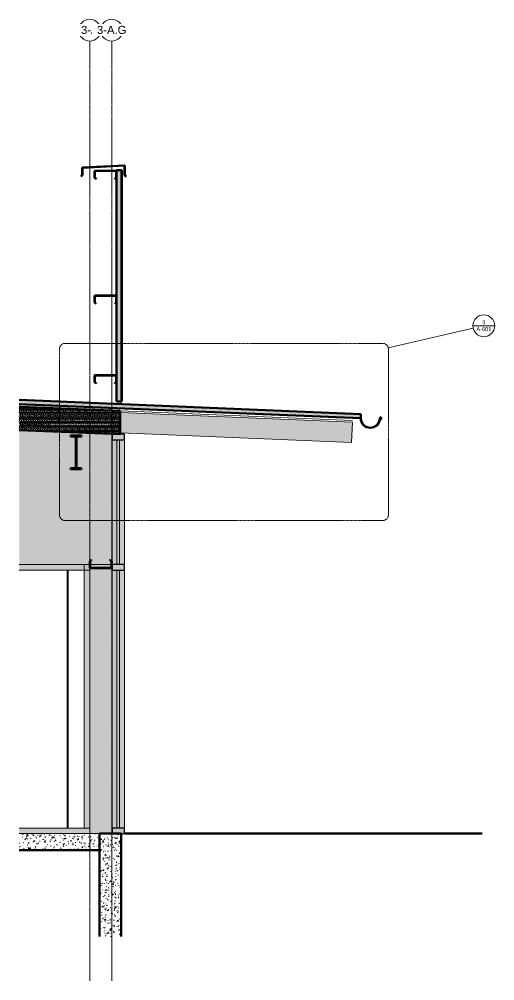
# Model space of a CAD drawing. Header units: inches. Extents: x 22735 to 23393, y -54 to 309.
# Drawn here: x 23001.1 to 23174.4, y -53.6 to 296.8 of the extents above; entities that cross this region are included whole.
import ezdxf

# ---------------------------------------------------------------- set-up
doc = ezdxf.new("R2010")
doc.units = ezdxf.units.IN
doc.header["$MEASUREMENT"] = 0
doc.linetypes.add('Dash Dot 3_16_', pattern=[0.3125, 0.1875, -0.0625, 0, -0.0625])
doc.linetypes.add('Grid Line 1_2_', pattern=[0.875, 0.5, -0.125, 0.125, -0.125])
for name, color, linetype, lineweight in [('A-ANNO-SYMB', 150, 'Continuous', 9), ('A-CLNG', 13, 'Continuous', 18), ('A-CLNG-PATT', 13, 'Continuous', 18), ('A-GLAZ-CURT', 52, 'Continuous', 9), ('A-GLAZ-CWMG', 51, 'Continuous', 9), ('A-ROOF', 132, 'Continuous', 18), ('A-ROOF-MCUT', 132, 'Continuous', 70), ('A-ROOF-OTLN', 132, 'Continuous', 9), ('A-WALL', 113, 'Continuous', 18), ('A-WALL-PATT', 111, 'Continuous', 70), ('C-BLDG-PADS', 91, 'Continuous', 9), ('C-TOPO', 7, 'Continuous', 9), ('I-WALL', 2, 'Continuous', 18), ('L-SITE-WALL', 31, 'Continuous', 18), ('S-BEAM', 12, 'Continuous', 9), ('S-COLS', 52, 'Continuous', 9), ('S-GRID', 1, 'Continuous', 9), ('S-GRID-IDEN', 1, 'Continuous', 9)]:
    doc.layers.add(name, color=color, linetype=linetype, lineweight=lineweight)
doc.styles.add('Arial', font='arial.ttf', dxfattribs={"height": 1.475299})
doc.styles.add('Arial_1', font='arial.ttf', dxfattribs={"height": 2.950599})
pattern_1 = [(50, (-71157.182, 71.503), (4.59070543, -0.40186776), [0.48, -5.28]), (355, (-71157.182, 71.503), (-0.8878371, 4.81369767), [0.384, -4.224]), (100.451, (-71156.8, 71.47), (3.7019703, 4.41272262), [0.408, -4.487]), (46.184, (-71157.182, 72.783), (6.83065862, -1.05904287), [0.72, -7.92]), (96.636, (-71156.613, 72.695), (5.98166433, 6.2340145), [0.612, -6.731]), (351.184, (-71157.182, 72.783), (5.98208167, 6.2338242), [0.576, -6.336]), (21, (-71156.542, 72.463), (3.82029208, -2.57709962), [0.48, -5.28]), (326, (-71156.542, 72.463), (1.55720712, 4.64058681), [0.384, -4.224]), (71.451, (-71156.224, 72.248), (5.37714656, 2.06470335), [0.408, -4.487]), (37.5, (-71157.182, 71.503), (0.077972162, 2.13078632), [0.211, -3.962, 0.211, -4.077, -4.24]), (37.5, (-71157.182, 71.503), (0.077972162, 2.13078632), [-8.461, 0.211, -4.029]), (7.5, (-71157.182, 71.503), (1.68390698, 2.524390477), [0.211, -2.234, 0.211, -3.866, -1.616]), (7.5, (-71157.182, 71.503), (1.68390698, 2.524390477), [-6.522, 0.211, -1.405]), (327.5, (-71158.609, 71.503), (3.416526817, -0.144296603), [0.211, -1.389, 0.211, -4.781, -6.624]), (327.5, (-71158.609, 71.503), (3.416526817, -0.144296603), [-6.592, 0.211, -6.413]), (317.5, (-71159.249, 71.503), (3.73246323, 0.640714655), [0.211, -1.869, 0.211, -3.104, -4.704]), (317.5, (-71159.249, 71.503), (3.73246323, 0.640714655), [-5.395, 0.211, -4.493])]
pattern_2 = [(45, (-71157.182, 71.503), (-1.58391919, 1.58391919), []), (45, (-71157.182, 73.903), (-1.58391919, 1.58391919), [])]

# ---------------------------------------------------------------- blocks, each defined once
blk = doc.blocks.new('Struct_Sports Complex_2015_rvt-3-Section 8 - Callout 1')
at = {"layer": 'A-WALL-PATT', "lineweight": 9}
h = blk.add_hatch(dxfattribs=at)
h.set_pattern_fill('FP_11', color=250, style=0, pattern_type=2)
h.set_pattern_definition(pattern_1)
h.paths.add_polyline_path([(-22066.14, -37.51), (-22058.14, -37.51), (-22058.14, 0), (-22066.14, 0)], flags=0)
at = {"layer": 'L-SITE-WALL', "color": 10, "lineweight": 70}
for p, q in [((-22066.14, 0), (-22066.14, -37.51)), ((-22058.14, 0), (-22066.14, 0)), ((-22058.14, -37.51), (-22058.14, 0))]:
    blk.add_line(p, q, dxfattribs=at)
blk = doc.blocks.new('Girt_C - 8_D-1111111-Section 8 - Callout 1')
at = {"layer": 'S-BEAM'}
h = blk.add_hatch(dxfattribs=at)
h.set_pattern_fill('FP_10', color=256, style=0, pattern_type=2)
h.set_pattern_definition(pattern_2)
h.paths.add_polyline_path([(-22061.83, 96.7), (-22061.7, 96.75), (-22061.64, 96.88), (-22061.64, 99.25), (-22062.21, 99.73), (-22062.29, 99.65), (-22061.75, 99.2), (-22061.75, 96.88), (-22061.77, 96.83), (-22061.83, 96.8), (-22069.45, 96.8), (-22069.51, 96.83), (-22069.53, 96.88), (-22069.53, 99.2), (-22069, 99.65), (-22069.07, 99.73), (-22069.64, 99.25), (-22069.64, 96.88), (-22069.59, 96.75), (-22069.45, 96.7)], flags=0)
at = {"layer": 'S-BEAM', "lineweight": 50}
for p, q in [((-22069.07, 99.73), (-22069.64, 99.25)), ((-22069.64, 99.25), (-22069.64, 96.88)), ((-22069.53, 99.2), (-22069, 99.65)), ((-22069.53, 96.88), (-22069.53, 99.2)), ((-22069, 99.65), (-22069.07, 99.73)), ((-22062.21, 99.73), (-22062.29, 99.65)), ((-22062.29, 99.65), (-22061.75, 99.2)), ((-22061.64, 99.25), (-22062.21, 99.73)), ((-22061.75, 99.2), (-22061.75, 96.88)), ((-22061.64, 96.88), (-22061.64, 99.25)), ((-22061.83, 96.8), (-22069.45, 96.8)), ((-22069.45, 96.7), (-22061.83, 96.7))]:
    blk.add_line(p, q, dxfattribs=at)
for centre, radius, start, end in [((-22069.45, 96.88), 0.188, 180, 270), ((-22069.45, 96.88), 0.0782, 183.0424, 270), ((-22061.83, 96.88), 0.0782, 270, 357.8773), ((-22061.83, 96.88), 0.188, 270, 0)]:
    blk.add_arc(centre, radius, start, end, dxfattribs=at)
blk = doc.blocks.new('W-Wide Flange-Column - B3_B-1169465-Section 8 - Callout 1')
at = {"layer": 'S-COLS'}
blk.add_hatch(color=256, dxfattribs=at).paths.add_polyline_path([(-22077.46, 2), (-22077.46, 96), (-22077.89, 96), (-22077.89, 2)], flags=0)
for p, q in [((-22077.89, 96), (-22077.89, 2)), ((-22077.46, 96), (-22077.46, 2))]:
    blk.add_line(p, q, dxfattribs=at)
blk = doc.blocks.new('Rectangular Mullion - Exterior 2_ x 4_5_-1147060-Section 8 - Callout 1')
at = {"layer": 'A-GLAZ-CWMG'}
blk.add_hatch(color=256, dxfattribs=at).paths.add_polyline_path([(-22069.64, 96), (-22069.64, 98), (-22095.35, 98), (-22095.35, 96)], flags=0)
for p, q in [((-22069.64, 98), (-22095.35, 98)), ((-22069.64, 96), (-22095.35, 96))]:
    blk.add_line(p, q, dxfattribs=at)
blk = doc.blocks.new('Rectangular Mullion - Exterior 2_ x 4_5_-769210-Section 8 - Callout 1')
at = {"layer": 'A-GLAZ-CWMG'}
blk.add_hatch(color=256, dxfattribs=at).paths.add_polyline_path([(-22095.35, 0), (-22069.64, 0), (-22069.64, 2), (-22095.35, 2)], flags=0)
blk.add_line((-22095.35, 2), (-22069.64, 2), dxfattribs=at)
blk = doc.blocks.new('Girt_C - 8_D-1129333-Section 8 - Callout 1')
at = {"layer": 'S-BEAM'}
h = blk.add_hatch(dxfattribs=at)
h.set_pattern_fill('FP_10', color=256, style=0, pattern_type=2)
h.set_pattern_definition(pattern_2)
h.paths.add_polyline_path([(-22060.46, 238.52), (-22059.89, 239), (-22059.89, 241.37), (-22059.95, 241.5), (-22060.08, 241.55), (-22067.7, 241.55), (-22067.84, 241.5), (-22067.89, 241.37), (-22067.89, 239), (-22067.32, 238.52), (-22067.25, 238.6), (-22067.78, 239.05), (-22067.78, 241.37), (-22067.76, 241.42), (-22067.7, 241.45), (-22060.08, 241.45), (-22060.02, 241.42), (-22060, 241.37), (-22060, 239.05), (-22060.54, 238.6)], flags=0)
at = {"layer": 'S-BEAM', "lineweight": 50}
for p, q in [((-22067.89, 241.37), (-22067.89, 239)), ((-22067.89, 239), (-22067.32, 238.52)), ((-22067.78, 239.05), (-22067.78, 241.37)), ((-22067.25, 238.6), (-22067.78, 239.05)), ((-22060.08, 241.55), (-22067.7, 241.55)), ((-22067.7, 241.45), (-22060.08, 241.45)), ((-22067.32, 238.52), (-22067.25, 238.6)), ((-22060, 239.05), (-22060.54, 238.6)), ((-22060.54, 238.6), (-22060.46, 238.52)), ((-22060.46, 238.52), (-22059.89, 239)), ((-22060, 241.37), (-22060, 239.05)), ((-22059.89, 239), (-22059.89, 241.37))]:
    blk.add_line(p, q, dxfattribs=at)
for centre, radius, start, end in [((-22067.7, 241.37), 0.188, 90, 180), ((-22067.7, 241.37), 0.0782, 90, 177.8773), ((-22060.08, 241.37), 0.188, 0, 90), ((-22060.08, 241.37), 0.0782, 3.0424, 90)]:
    blk.add_arc(centre, radius, start, end, dxfattribs=at)
blk = doc.blocks.new('Girt_C - 8_D-V3-Section 8 - Callout 1')
at = {"layer": 'S-BEAM'}
h = blk.add_hatch(dxfattribs=at)
h.set_pattern_fill('FP_10', color=256, style=0, pattern_type=2)
h.set_pattern_definition(pattern_2)
h.paths.add_polyline_path([(-22060.46, 164.02), (-22059.89, 164.5), (-22059.89, 166.87), (-22059.95, 167), (-22060.08, 167.05), (-22067.7, 167.05), (-22067.84, 167), (-22067.89, 166.87), (-22067.89, 164.5), (-22067.32, 164.02), (-22067.25, 164.1), (-22067.78, 164.55), (-22067.78, 166.87), (-22067.76, 166.92), (-22067.7, 166.95), (-22060.08, 166.95), (-22060.02, 166.92), (-22060, 166.87), (-22060, 164.55), (-22060.54, 164.1)], flags=0)
at = {"layer": 'S-BEAM', "lineweight": 50}
for p, q in [((-22067.89, 166.87), (-22067.89, 164.5)), ((-22067.78, 164.55), (-22067.78, 166.87)), ((-22060.08, 167.05), (-22067.7, 167.05)), ((-22067.7, 166.95), (-22060.08, 166.95)), ((-22060, 166.87), (-22060, 164.55)), ((-22059.89, 164.5), (-22059.89, 166.87)), ((-22067.89, 164.5), (-22067.32, 164.02)), ((-22067.25, 164.1), (-22067.78, 164.55)), ((-22067.32, 164.02), (-22067.25, 164.1)), ((-22060, 164.55), (-22060.54, 164.1)), ((-22060.54, 164.1), (-22060.46, 164.02)), ((-22060.46, 164.02), (-22059.89, 164.5))]:
    blk.add_line(p, q, dxfattribs=at)
for centre, radius, start, end in [((-22067.7, 166.87), 0.188, 90, 180), ((-22067.7, 166.87), 0.0782, 90, 177.8773), ((-22060.08, 166.87), 0.188, 0, 90), ((-22060.08, 166.87), 0.0782, 3.0424, 90)]:
    blk.add_arc(centre, radius, start, end, dxfattribs=at)
blk = doc.blocks.new('W-Wide Flange - W12X19-1098423-Section 8 - Callout 1')
at = {"layer": 'S-BEAM'}
h = blk.add_hatch(dxfattribs=at)
h.set_pattern_fill('FP_10', color=256, style=0, pattern_type=2)
h.set_pattern_definition(pattern_2)
h.paths.add_polyline_path([(-22076.65, 132.85), (-22072.64, 132.85), (-22072.64, 133.2), (-22074, 133.2), (-22074.2, 133.24), (-22074.37, 133.36), (-22074.48, 133.53), (-22074.52, 133.73), (-22074.52, 144.18), (-22074.48, 144.38), (-22074.37, 144.55), (-22074.2, 144.66), (-22074, 144.7), (-22072.64, 144.7), (-22072.64, 145.05), (-22076.65, 145.05), (-22076.65, 144.7), (-22075.28, 144.7), (-22075.08, 144.66), (-22074.91, 144.55), (-22074.8, 144.38), (-22074.76, 144.18), (-22074.76, 133.73), (-22074.8, 133.53), (-22074.91, 133.36), (-22075.08, 133.24), (-22075.28, 133.2), (-22076.65, 133.2)], flags=0)
at = {"layer": 'S-BEAM', "lineweight": 50}
for p, q in [((-22072.64, 145.05), (-22076.65, 145.05)), ((-22076.65, 145.05), (-22076.65, 144.7)), ((-22076.65, 144.7), (-22075.28, 144.7)), ((-22074.76, 144.18), (-22074.76, 133.73)), ((-22074.52, 133.73), (-22074.52, 144.18)), ((-22074, 144.7), (-22072.64, 144.7)), ((-22072.64, 144.7), (-22072.64, 145.05)), ((-22075.28, 133.2), (-22076.65, 133.2)), ((-22076.65, 133.2), (-22076.65, 132.85)), ((-22072.64, 133.2), (-22074, 133.2)), ((-22072.64, 132.85), (-22072.64, 133.2)), ((-22076.65, 132.85), (-22072.64, 132.85))]:
    blk.add_line(p, q, dxfattribs=at)
for centre, start, end in [((-22075.28, 144.18), 0, 90), ((-22074, 144.18), 90, 180), ((-22075.28, 133.73), 270, 0), ((-22074, 133.73), 180, 270)]:
    blk.add_arc(centre, 0.525, start, end, dxfattribs=at)
blk = doc.blocks.new('System Panel - Exterior Glazing-827454-Section 8 - Callout 1')
at = {"layer": 'A-GLAZ-CURT', "transparency": 33554649}
blk.add_hatch(color=256, dxfattribs=at).paths.add_polyline_path([(-22058.77, 2), (-22058.77, 96), (-22059.77, 96), (-22059.77, 2)], flags=0)
at = {"layer": 'A-GLAZ-CURT', "lineweight": 18}
for p, q in [((-22058.77, 96), (-22059.77, 96)), ((-22059.77, 96), (-22059.77, 2)), ((-22058.77, 2), (-22058.77, 96)), ((-22059.77, 2), (-22058.77, 2))]:
    blk.add_line(p, q, dxfattribs=at)
at = {"layer": 'A-GLAZ-CURT'}
for p, q in [((-22059.77, 96), (-22058.77, 96)), ((-22059.77, 96), (-22059.77, 2)), ((-22058.77, 2), (-22058.77, 96)), ((-22059.77, 2), (-22058.77, 2))]:
    blk.add_line(p, q, dxfattribs=at)
blk = doc.blocks.new('System Panel - Exterior Glazing-1142349-Section 8 - Callout 1')
at = {"layer": 'A-GLAZ-CURT', "transparency": 33554649}
blk.add_hatch(color=256, dxfattribs=at).paths.add_polyline_path([(-22059.77, 98), (-22058.77, 98), (-22058.77, 143.5), (-22059.77, 143.5), (-22059.77, 117.56)], flags=0)
at = {"layer": 'A-GLAZ-CURT', "lineweight": 18}
for p, q in [((-22058.77, 143.5), (-22059.77, 143.5)), ((-22059.77, 143.5), (-22059.77, 98)), ((-22058.77, 98), (-22058.77, 143.5)), ((-22059.77, 98), (-22058.77, 98))]:
    blk.add_line(p, q, dxfattribs=at)
at = {"layer": 'A-GLAZ-CURT'}
for p, q in [((-22059.77, 143.5), (-22058.77, 143.5)), ((-22059.77, 143.5), (-22059.77, 98)), ((-22058.77, 98), (-22058.77, 143.5)), ((-22059.77, 98), (-22058.77, 98))]:
    blk.add_line(p, q, dxfattribs=at)
blk = doc.blocks.new('Rectangular Mullion - Exterior 2_ x 4_5_-769167-Section 8 - Callout 1')
at = {"layer": 'A-GLAZ-CWMG'}
blk.add_hatch(color=256, dxfattribs=at).paths.add_polyline_path([(-22057.02, 0), (-22057.02, 2), (-22061.52, 2), (-22061.52, 0)], flags=0)
at = {"layer": 'A-GLAZ-CWMG', "lineweight": 30}
for p, q in [((-22057.02, 2), (-22061.52, 2)), ((-22061.52, 2), (-22061.52, 0)), ((-22061.52, 0), (-22057.02, 0)), ((-22057.02, 0), (-22057.02, 2))]:
    blk.add_line(p, q, dxfattribs=at)
blk = doc.blocks.new('Rectangular Mullion - Exterior 2_ x 4_5_-1135305-Section 8 - Callout 1')
at = {"layer": 'A-GLAZ-CWMG'}
blk.add_hatch(color=256, dxfattribs=at).paths.add_polyline_path([(-22057.02, 96), (-22057.02, 98), (-22061.52, 98), (-22061.52, 96)], flags=0)
at = {"layer": 'A-GLAZ-CWMG', "lineweight": 30}
for p, q in [((-22057.02, 98), (-22061.52, 98)), ((-22061.52, 98), (-22061.52, 96)), ((-22061.52, 96), (-22057.02, 96)), ((-22057.02, 96), (-22057.02, 98))]:
    blk.add_line(p, q, dxfattribs=at)
blk = doc.blocks.new('Rectangular Mullion - Exterior 2_ x 4_5_-1135276-Section 8 - Callout 1')
at = {"layer": 'A-GLAZ-CWMG'}
blk.add_hatch(color=256, dxfattribs=at).paths.add_polyline_path([(-22057.02, 143.5), (-22057.02, 145.5), (-22061.52, 145.5), (-22061.52, 143.5)], flags=0)
at = {"layer": 'A-GLAZ-CWMG', "lineweight": 30}
for p, q in [((-22057.02, 145.5), (-22061.52, 145.5)), ((-22061.52, 145.5), (-22061.52, 143.5)), ((-22057.02, 143.5), (-22057.02, 145.5)), ((-22061.52, 143.5), (-22057.02, 143.5))]:
    blk.add_line(p, q, dxfattribs=at)
blk = doc.blocks.new('Rectangular Mullion - Exterior 2_ x 4_5_-1142343-Section 8 - Callout 1')
at = {"layer": 'A-GLAZ-CWMG'}
h = blk.add_hatch(color=256, dxfattribs=at)
h.paths.add_polyline_path([(-22059.77, 2), (-22059.77, 96), (-22061.52, 96), (-22061.52, 2)], flags=0)
h.paths.add_polyline_path([(-22057.02, 2), (-22057.02, 96), (-22058.77, 96), (-22058.77, 2)], flags=0)
blk.add_hatch(color=256, dxfattribs=at).paths.add_polyline_path([(-22058.77, 2), (-22058.77, 96), (-22059.77, 96), (-22059.77, 2)], flags=0)
for p, q in [((-22061.52, 96), (-22059.77, 96)), ((-22061.52, 96), (-22061.52, 2)), ((-22059.77, 96), (-22058.77, 96)), ((-22058.77, 96), (-22057.02, 96)), ((-22057.02, 96), (-22057.02, 2)), ((-22059.77, 2), (-22061.52, 2)), ((-22058.77, 2), (-22059.77, 2)), ((-22057.02, 2), (-22058.77, 2))]:
    blk.add_line(p, q, dxfattribs=at)
blk = doc.blocks.new('Rectangular Mullion - Exterior 2_ x 4_5_-1142344-Section 8 - Callout 1')
at = {"layer": 'A-GLAZ-CWMG'}
h = blk.add_hatch(color=256, dxfattribs=at)
h.paths.add_polyline_path([(-22059.77, 98), (-22059.77, 143.5), (-22061.52, 143.5), (-22061.52, 98)], flags=0)
h.paths.add_polyline_path([(-22057.02, 98), (-22057.02, 143.5), (-22058.77, 143.5), (-22058.77, 98)], flags=0)
blk.add_hatch(color=256, dxfattribs=at).paths.add_polyline_path([(-22058.77, 98), (-22058.77, 143.5), (-22059.77, 143.5), (-22059.77, 98)], flags=0)
for p, q in [((-22061.52, 143.5), (-22059.77, 143.5)), ((-22061.52, 143.5), (-22061.52, 98)), ((-22059.77, 143.5), (-22058.77, 143.5)), ((-22058.77, 143.5), (-22057.02, 143.5)), ((-22057.02, 143.5), (-22057.02, 98)), ((-22059.77, 98), (-22061.52, 98)), ((-22058.77, 98), (-22059.77, 98)), ((-22057.02, 98), (-22058.77, 98))]:
    blk.add_line(p, q, dxfattribs=at)
blk = doc.blocks.new('Girt_C - 8_D-V4-Section 8 - Callout 1')
at = {"layer": 'S-BEAM'}
h = blk.add_hatch(dxfattribs=at)
h.set_pattern_fill('FP_10', color=256, style=0, pattern_type=2)
h.set_pattern_definition(pattern_2)
h.paths.add_polyline_path([(-22060.46, 193.02), (-22059.89, 193.5), (-22059.89, 195.87), (-22059.95, 196), (-22060.08, 196.05), (-22067.7, 196.05), (-22067.84, 196), (-22067.89, 195.87), (-22067.89, 193.5), (-22067.32, 193.02), (-22067.25, 193.1), (-22067.78, 193.55), (-22067.78, 195.87), (-22067.76, 195.92), (-22067.7, 195.95), (-22060.08, 195.95), (-22060.02, 195.92), (-22060, 195.87), (-22060, 193.55), (-22060.54, 193.1)], flags=0)
at = {"layer": 'S-BEAM', "lineweight": 50}
for p, q in [((-22067.89, 195.87), (-22067.89, 193.5)), ((-22067.89, 193.5), (-22067.32, 193.02)), ((-22067.78, 193.55), (-22067.78, 195.87)), ((-22067.25, 193.1), (-22067.78, 193.55)), ((-22060.08, 196.05), (-22067.7, 196.05)), ((-22067.7, 195.95), (-22060.08, 195.95)), ((-22067.32, 193.02), (-22067.25, 193.1)), ((-22060, 193.55), (-22060.54, 193.1)), ((-22060.54, 193.1), (-22060.46, 193.02)), ((-22060.46, 193.02), (-22059.89, 193.5)), ((-22060, 195.87), (-22060, 193.55)), ((-22059.89, 193.5), (-22059.89, 195.87))]:
    blk.add_line(p, q, dxfattribs=at)
for centre, radius, start, end in [((-22067.7, 195.87), 0.188, 90, 180), ((-22067.7, 195.87), 0.0782, 90, 177.8773), ((-22060.08, 195.87), 0.188, 0, 90), ((-22060.08, 195.87), 0.0782, 3.0424, 90)]:
    blk.add_arc(centre, radius, start, end, dxfattribs=at)
blk = doc.blocks.new('Rectangular Mullion - Exterior 2_ x 4_5_-1142495-Section 8 - Callout 1')
at = {"layer": 'A-GLAZ-CWMG'}
blk.add_hatch(color=256, dxfattribs=at).paths.add_polyline_path([(-22069.64, 2), (-22069.64, 98), (-22071.64, 98), (-22071.64, 2)], flags=0)
for p, q in [((-22071.64, 98), (-22069.64, 98)), ((-22071.64, 2), (-22071.64, 98)), ((-22069.64, 2), (-22071.64, 2))]:
    blk.add_line(p, q, dxfattribs=at)
blk = doc.blocks.new('Dimension Lumber - 5_5 x 7_5 Glulam-1165141-Section 8 - Callout 1')
at = {"layer": 'S-BEAM'}
blk.add_hatch(color=256, dxfattribs=at).paths.add_polyline_path([(-21974.22, 142.48), (-21973.91, 149.98), (-22058.49, 153.5), (-22058.49, 145.99), (-22010.98, 144.01)], flags=0)
for p, q in [((-22058.49, 153.5), (-21973.91, 149.98)), ((-21973.91, 149.98), (-21974.22, 142.48)), ((-22058.49, 145.99), (-21974.22, 142.48))]:
    blk.add_line(p, q, dxfattribs=at)
blk = doc.blocks.new('Detail View - Callout Head-19020-Section 8 - Callout 1')
at = {"layer": 'A-ANNO-SYMB'}
blk.add_line((-21930.02, 185.05), (-21922.02, 185.05), dxfattribs=at)
for start, end in [(0, 180), (180, 360)]:
    blk.add_arc((-21926.02, 185.05), 4, start, end, dxfattribs=at)
blk = doc.blocks.new('Grid - Grid Head - Circle-14747-Section 8 - Callout 1')
at = {"layer": 'S-GRID-IDEN'}
blk.add_circle((-22069.64, 292.75), 4, dxfattribs=at)

msp = doc.modelspace()

# ---------------------------------------------------------------- hatches: boundary and pattern name
at = {"layer": 'A-CLNG-PATT', "lineweight": 9}
h = msp.add_hatch(dxfattribs=at)
h.set_pattern_fill('FP_12', color=256, style=0, pattern_type=2)
h.set_pattern_definition([(161.57, (-71157.102, 71.583), (-0.6397287956, 0.0002609723), [0, -4.554, 0.506, 0]), (18.43, (-71157.262, 71.583), (-0.6397287956, -0.0002609723), [0, -4.554, 0.506, 0]), (108.43, (-71157.102, 71.583), (0.32020054617, -1.599823931), [1.518, -3.542]), (71.57, (-71157.262, 71.583), (0.32020054617, 1.599823931), [1.518, -3.542])])
h.paths.add_polyline_path([(23037.95, 145.49), (23037.95, 154), (23001.1, 155.54), (23001.1, 147.03)], flags=0)
at = {"layer": 'A-ROOF'}
msp.add_hatch(color=256, dxfattribs=at).paths.add_polyline_path([(23125.56, 151.35), (23125.56, 152.85), (23001.1, 158.04), (23001.1, 156.54), (23085.46, 153.02)], flags=0)
at = {"layer": 'A-ROOF-OTLN'}
msp.add_hatch(color=256, dxfattribs=at).paths.add_polyline_path([(23129.06, 147.85), (23129.66, 147.9), (23130.25, 148.06), (23130.81, 148.32), (23131.31, 148.67), (23131.74, 149.1), (23132.09, 149.6), (23132.35, 150.15), (23132.5, 150.74), (23132.56, 151.35), (23132.61, 151.5), (23132.74, 151.59), (23132.9, 151.57), (23133.02, 151.46), (23133.04, 151.3), (23132.96, 151.17), (23132.81, 151.11), (23132.66, 151.15), (23132.61, 151.11), (23132.76, 151.05), (23132.92, 151.07), (23133.05, 151.17), (23133.1, 151.33), (23133.07, 151.49), (23132.97, 151.61), (23132.81, 151.66), (23132.65, 151.62), (23132.54, 151.51), (23132.49, 151.35), (23132.44, 150.75), (23132.29, 150.18), (23132.03, 149.63), (23131.69, 149.14), (23131.27, 148.72), (23130.77, 148.37), (23130.23, 148.12), (23129.65, 147.97), (23129.06, 147.91), (23128.46, 147.97), (23127.88, 148.12), (23127.34, 148.37), (23126.85, 148.72), (23126.42, 149.14), (23126.08, 149.63), (23125.83, 150.18), (23125.67, 150.75), (23125.62, 151.35), (23125.56, 151.35), (23125.61, 150.74), (23125.77, 150.15), (23126.03, 149.6), (23126.37, 149.1), (23126.81, 148.67), (23127.31, 148.32), (23127.86, 148.06), (23128.45, 147.9)], flags=0)
at = {"layer": 'A-WALL', "lineweight": 9}
msp.add_hatch(color=256, dxfattribs=at).paths.add_polyline_path([(23040.01, 239.46), (23040.06, 239.5), (23039.56, 240), (23039.56, 243.5), (23024.06, 242.69), (23024.06, 240), (23023.56, 239.5), (23023.6, 239.46), (23024.12, 239.97), (23024.12, 242.63), (23039.49, 243.43), (23039.49, 239.97)], flags=0)
at = {"layer": 'C-BLDG-PADS'}
h = msp.add_hatch(dxfattribs=at)
h.set_pattern_fill('FP_11', color=256, style=0, pattern_type=2)
h.set_pattern_definition(pattern_1)
h.paths.add_polyline_path([(23001.1, -6), (23030.31, -6), (23030.31, 0), (23001.1, 0)], flags=0)
at = {"layer": 'I-WALL'}
h = msp.add_hatch(color=256, dxfattribs=at)
h.paths.add_polyline_path([(23001.1, 98), (23026.81, 98), (23026.81, 99.25), (23027.38, 99.73), (23027.45, 99.65), (23026.92, 99.2), (23026.92, 98), (23034.7, 98), (23034.7, 99.2), (23034.16, 99.65), (23034.23, 99.73), (23034.81, 99.25), (23034.81, 98), (23034.93, 98), (23034.93, 145.62), (23001.1, 147.03), (23001.1, 117.56)], flags=0)
h.paths.add_polyline_path([(23019.8, 132.85), (23019.8, 133.2), (23021.16, 133.2), (23021.36, 133.24), (23021.53, 133.36), (23021.65, 133.53), (23021.69, 133.73), (23021.69, 144.18), (23021.65, 144.38), (23021.53, 144.55), (23021.36, 144.66), (23021.16, 144.7), (23019.8, 144.7), (23019.8, 145.05), (23023.81, 145.05), (23023.81, 144.7), (23022.45, 144.7), (23022.25, 144.66), (23022.08, 144.55), (23021.96, 144.38), (23021.92, 144.18), (23021.92, 133.73), (23021.96, 133.53), (23022.08, 133.36), (23022.25, 133.24), (23022.45, 133.2), (23023.81, 133.2), (23023.81, 132.85), (23021.16, 132.85)], flags=0)
h.paths.add_polyline_path([(23034.93, 154.13), (23034.93, 155.13), (23001.1, 156.54), (23001.1, 155.54), (23033.19, 154.2)], flags=0)
h = msp.add_hatch(color=256, dxfattribs=at)
h.paths.add_polyline_path([(23030.31, 0), (23034.93, 0), (23034.93, 98), (23034.81, 98), (23034.8, 96.88), (23034.75, 96.75), (23034.62, 96.7), (23026.99, 96.7), (23026.86, 96.75), (23026.81, 96.88), (23026.81, 0), (23026.99, 0)], flags=0)
h.paths.add_polyline_path([(23030.31, 96.8), (23034.62, 96.8), (23034.67, 96.83), (23034.7, 96.88), (23034.7, 98), (23026.92, 98), (23026.92, 96.88), (23026.94, 96.83), (23026.99, 96.8)], flags=0)
at = {"layer": 'L-SITE-WALL'}
msp.add_hatch(color=256, dxfattribs=at).paths.add_polyline_path([(23036.56, 157.5), (23038.18, 157.5), (23038.18, 241.75), (23036.56, 241.75), (23036.56, 195.1)], flags=0)
at = {"layer": 'L-SITE-WALL', "lineweight": 5}
msp.add_hatch(color=256, dxfattribs=at).paths.add_polyline_path([(23038.18, 157.5), (23038.56, 157.5), (23038.56, 241.75), (23038.18, 241.75), (23038.18, 195.1)], flags=0)

# ---------------------------------------------------------------- linework, layer by layer
at = {"layer": 'A-ANNO-SYMB'}
msp.add_line((23135.59, 177.06), (23166.53, 184.16), dxfattribs=at)
at = {"layer": 'A-ANNO-SYMB', "linetype": 'Dash Dot 3_16_'}
for p, q in [((23015.79, 176.62), (23015.79, 116.08)), ((23133.64, 178.62), (23017.79, 178.62)), ((23135.64, 116.08), (23135.64, 176.62)), ((23017.79, 114.08), (23133.64, 114.08))]:
    msp.add_line(p, q, dxfattribs=at)
for centre, start, end in [((23017.79, 176.62), 90, 180), ((23133.64, 176.62), 0, 90), ((23017.79, 116.08), 180, 270), ((23133.64, 116.08), 270, 0)]:
    msp.add_arc(centre, 2, start, end, dxfattribs=at)
at = {"layer": 'A-CLNG', "lineweight": 70}
for p, q in [((23037.95, 154), (23001.1, 155.54)), ((23037.95, 145.49), (23037.95, 154)), ((23001.1, 147.03), (23037.95, 145.49))]:
    msp.add_line(p, q, dxfattribs=at)
at = {"layer": 'A-ROOF', "lineweight": 70}
for p, q in [((23125.56, 152.85), (23001.1, 158.04)), ((23001.1, 156.54), (23125.56, 151.35)), ((23125.56, 151.35), (23125.56, 152.85))]:
    msp.add_line(p, q, dxfattribs=at)
at = {"layer": 'A-ROOF-MCUT'}
for p, q in [((23125.62, 151.35), (23125.56, 151.35)), ((23132.66, 151.15), (23132.61, 151.11))]:
    msp.add_line(p, q, dxfattribs=at)
for centre, radius, start, end in [((23129.06, 151.35), 3.5, 180, 360), ((23129.06, 151.35), 3.44, 180, 0), ((23132.8, 151.35), 0.306, 232.159, 180), ((23132.8, 151.35), 0.243, 234.011, 180)]:
    msp.add_arc(centre, radius, start, end, dxfattribs=at)
at = {"layer": 'A-WALL', "lineweight": 70}
for p, q in [((23039.56, 243.5), (23024.06, 242.69)), ((23024.06, 242.69), (23024.06, 240)), ((23024.12, 242.63), (23039.49, 243.43)), ((23024.12, 239.97), (23024.12, 242.63)), ((23039.49, 243.43), (23039.49, 239.97)), ((23039.56, 240), (23039.56, 243.5)), ((23024.06, 240), (23023.56, 239.5)), ((23023.56, 239.5), (23023.6, 239.46)), ((23023.6, 239.46), (23024.12, 239.97)), ((23039.49, 239.97), (23040.01, 239.46)), ((23040.06, 239.5), (23039.56, 240)), ((23040.01, 239.46), (23040.06, 239.5))]:
    msp.add_line(p, q, dxfattribs=at)
at = {"layer": 'A-WALL'}
msp.add_line((23038.18, 241.75), (23038.18, 157.5), dxfattribs=at)
at = {"layer": 'C-BLDG-PADS', "lineweight": 18}
for p, q in [((23030.31, 0), (23001.1, 0)), ((23030.31, -6), (23030.31, 0)), ((23001.1, -6), (23030.31, -6))]:
    msp.add_line(p, q, dxfattribs=at)
at = {"layer": 'C-TOPO', "lineweight": 90}
for p, q in [((23039.43, 0), (23169.83, 0)), ((23001.1, -6.01), (23030.31, -6.01))]:
    msp.add_line(p, q, dxfattribs=at)
at = {"layer": 'C-TOPO'}
for p, q in [((23039.43, 0), (23169.83, 0)), ((23001.1, -6.01), (23030.31, -6.01))]:
    msp.add_line(p, q, dxfattribs=at)
at = {"layer": 'I-WALL'}
for p, q in [((23034.93, 154.13), (23034.93, 155.13)), ((23034.93, 145.5), (23034.93, 145.62)), ((23026.81, 96.88), (23026.81, 0)), ((23034.7, 98), (23026.92, 98)), ((23034.93, 98), (23034.81, 98))]:
    msp.add_line(p, q, dxfattribs=at)
at = {"layer": 'L-SITE-WALL', "lineweight": 70}
for p, q in [((23038.56, 241.75), (23036.56, 241.75)), ((23036.56, 241.75), (23036.56, 157.5)), ((23038.56, 157.5), (23038.56, 241.75)), ((23036.56, 157.5), (23038.56, 157.5))]:
    msp.add_line(p, q, dxfattribs=at)
at = {"layer": 'S-BEAM'}
msp.add_line((23037.95, 154), (23122.56, 150.48), dxfattribs=at)
at = {"layer": 'S-GRID', "linetype": 'Grid Line 1_2_'}
for p, q in [((23026.81, -53.63), (23026.81, 288.75)), ((23034.81, -53.63), (23034.81, 288.75))]:
    msp.add_line(p, q, dxfattribs=at)

# ---------------------------------------------------------------- block references
at = {"color": 50, "lineweight": 5}
msp.add_blockref('Struct_Sports Complex_2015_rvt-3-Section 8 - Callout 1', (45096.45, 0), dxfattribs=at)
at = {"layer": 'A-ANNO-SYMB'}
msp.add_blockref('Detail View - Callout Head-19020-Section 8 - Callout 1', (45096.45, 0), dxfattribs=at)
at = {"layer": 'A-GLAZ-CURT'}
for name in ['System Panel - Exterior Glazing-1142349-Section 8 - Callout 1', 'System Panel - Exterior Glazing-827454-Section 8 - Callout 1']:
    msp.add_blockref(name, (45096.45, 0), dxfattribs=at)
at = {"layer": 'A-GLAZ-CWMG'}
for name in ['Rectangular Mullion - Exterior 2_ x 4_5_-1135276-Section 8 - Callout 1', 'Rectangular Mullion - Exterior 2_ x 4_5_-1142344-Section 8 - Callout 1', 'Rectangular Mullion - Exterior 2_ x 4_5_-1147060-Section 8 - Callout 1', 'Rectangular Mullion - Exterior 2_ x 4_5_-1142495-Section 8 - Callout 1', 'Rectangular Mullion - Exterior 2_ x 4_5_-1135305-Section 8 - Callout 1', 'Rectangular Mullion - Exterior 2_ x 4_5_-1142343-Section 8 - Callout 1', 'Rectangular Mullion - Exterior 2_ x 4_5_-769210-Section 8 - Callout 1', 'Rectangular Mullion - Exterior 2_ x 4_5_-769167-Section 8 - Callout 1']:
    msp.add_blockref(name, (45096.45, 0), dxfattribs=at)
at = {"layer": 'S-BEAM'}
for name in ['Girt_C - 8_D-1129333-Section 8 - Callout 1', 'Girt_C - 8_D-V4-Section 8 - Callout 1', 'Girt_C - 8_D-V3-Section 8 - Callout 1', 'Dimension Lumber - 5_5 x 7_5 Glulam-1165141-Section 8 - Callout 1', 'W-Wide Flange - W12X19-1098423-Section 8 - Callout 1', 'Girt_C - 8_D-1111111-Section 8 - Callout 1']:
    msp.add_blockref(name, (45096.45, 0), dxfattribs=at)
at = {"layer": 'S-COLS'}
msp.add_blockref('W-Wide Flange-Column - B3_B-1169465-Section 8 - Callout 1', (45096.45, 0), dxfattribs=at)
at = {"layer": 'S-GRID-IDEN'}
msp.add_blockref('Grid - Grid Head - Circle-14747-Section 8 - Callout 1', (45096.45, 0), dxfattribs=at)

# ---------------------------------------------------------------- texts
at = {"layer": 'A-ANNO-SYMB', "attachment_point": 2, "line_spacing_factor": 0.938532, "style": 'Arial'}
for s, insert, char_height, width in [('3', (23170.45, 187.04), 1.48, 1.368), ('A-601', (23170.45, 184.56), 1.475, 6.552)]:
    msp.add_mtext(s, dxfattribs=dict(at, insert=insert, char_height=char_height, width=width))

# ---------------------------------------------------------------- next in the draw order: texts
at = {"layer": 'S-GRID-IDEN', "insert": (23026.81, 294.33), "char_height": 2.951, "width": 7.632, "attachment_point": 2, "line_spacing_factor": 0.938532, "style": 'Arial_1', "bg_fill": 3, "box_fill_scale": 1.25, "bg_fill_color": 0, "bg_fill_transparency": 0}
msp.add_mtext('3-A', dxfattribs=at)

# ---------------------------------------------------------------- next in the draw order: block references
at = {"layer": 'S-GRID-IDEN'}
msp.add_blockref('Grid - Grid Head - Circle-14747-Section 8 - Callout 1', (45104.45, 0), dxfattribs=at)

# ---------------------------------------------------------------- next in the draw order: texts
at = {"layer": 'S-GRID-IDEN', "insert": (23034.81, 294.33), "char_height": 2.951, "width": 12.816, "attachment_point": 2, "line_spacing_factor": 0.938532, "style": 'Arial_1', "bg_fill": 3, "box_fill_scale": 1.25, "bg_fill_color": 0, "bg_fill_transparency": 0}
msp.add_mtext('3-A.G', dxfattribs=at)

doc.saveas('drawing.dxf')
